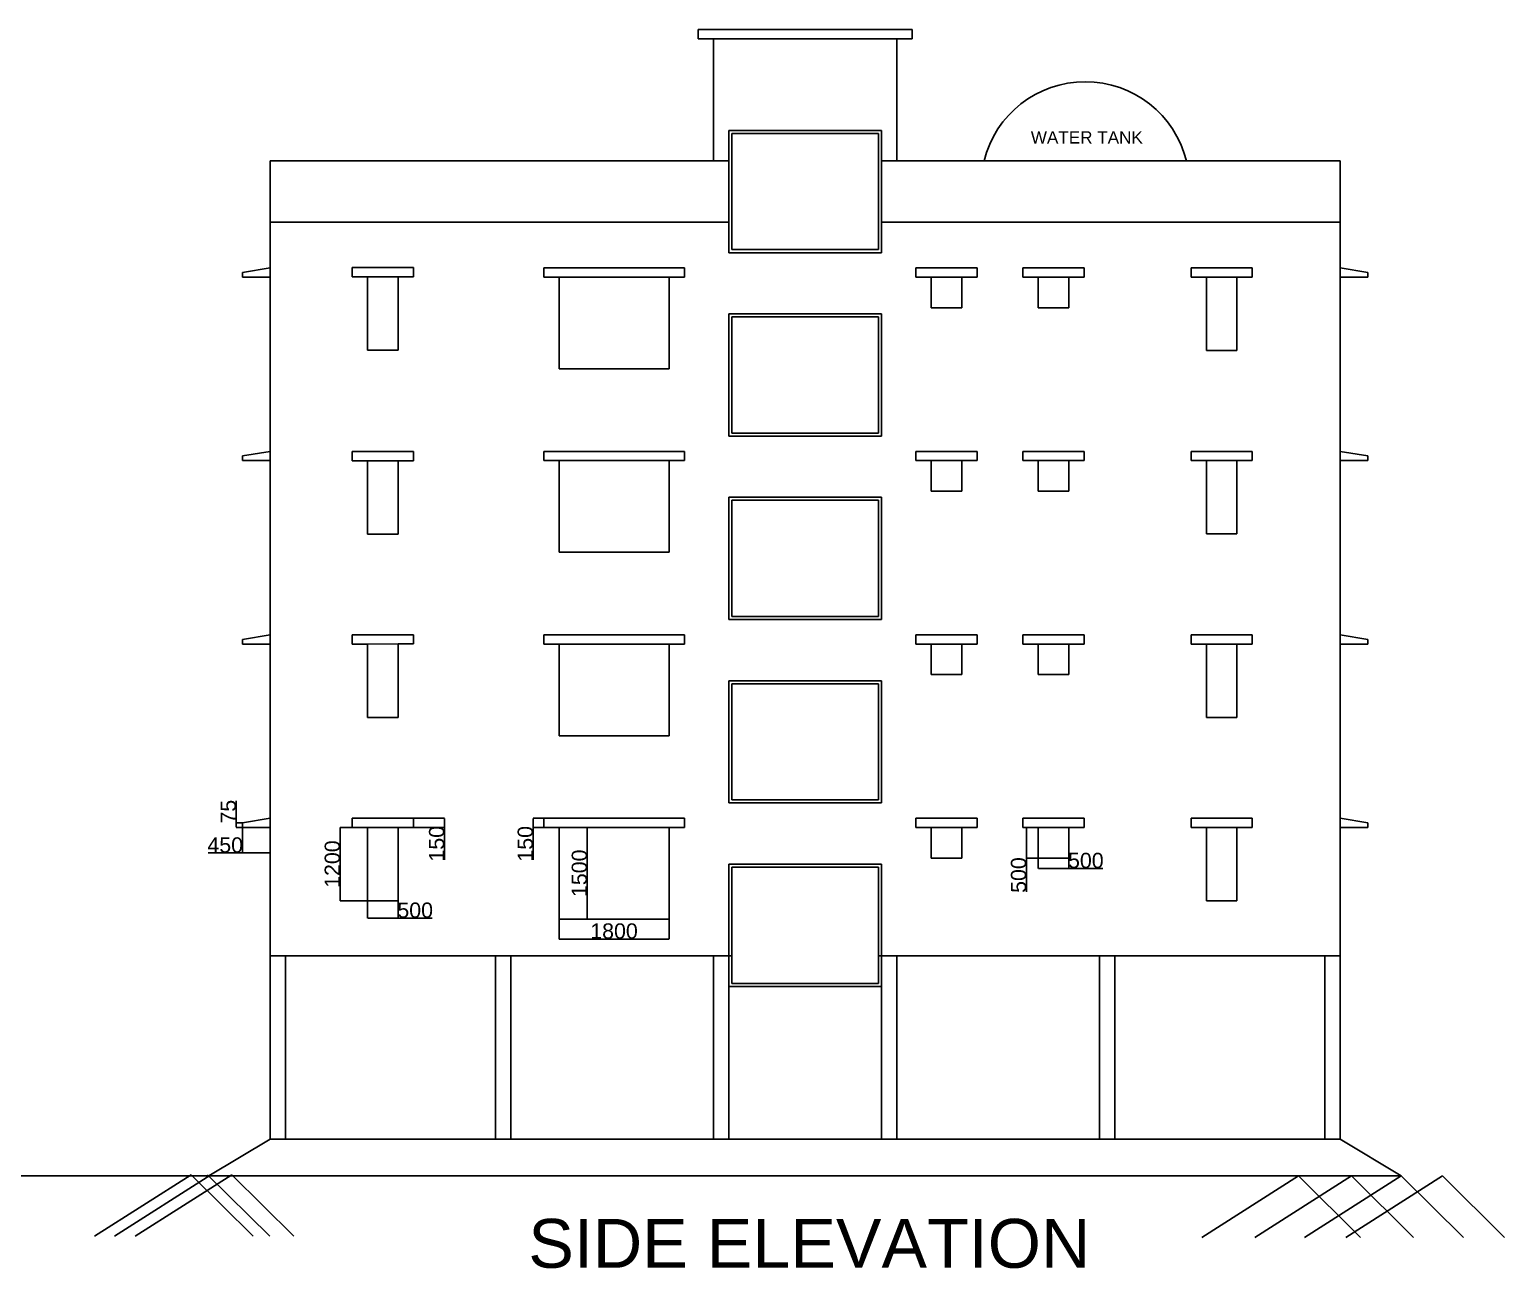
# Model space of a CAD drawing. Header units: millimetres. Extents: x -5652 to 45545, y 1061 to 42969.
# Drawn here: x 21422 to 45545, y 22706 to 42969 of the extents above; entities that cross this region are included whole.
import ezdxf

# ---------------------------------------------------------------- set-up
doc = ezdxf.new("R2010")
doc.units = ezdxf.units.MM
doc.header["$PDMODE"] = 33
for name, color, linetype in [('chajja', 201, 'Continuous'), ('DIMENSION', 150, 'Continuous'), ('ROOM', 7, 'Continuous'), ('WALL', 7, 'Continuous'), ('WINDOW', 92, 'Continuous')]:
    doc.layers.add(name, color=color, linetype=linetype)
doc.styles.get("Standard").update_dxf_attribs({"font": 'arial.ttf'})
doc.dimstyles.new('ISO-25', dxfattribs={"dimtxt": 250, "dimasz": 2.5, "dimexe": 1.25, "dimexo": 0.625, "dimtad": 1, "dimtxsty": 'Standard', "dimcen": 2.5, "dimadec": 0, "dimazin": 0, "dimtfac": 1, "dimtmove": 0, "dimatfit": 3, "dimfxl": 1, "dimarcsym": 0})

# ---------------------------------------------------------------- blocks, each defined once
blk = doc.blocks.new('*D27')
at = {"layer": 'Defpoints', "color": 0, "transparency": 16777216}
for p in [(30082, 29919), (30082, 28419), (30544, 28419)]:
    blk.add_point(p, dxfattribs=at)
at = {"layer": 'DIMENSION', "color": 0, "lineweight": -2, "transparency": 16777216}
for p, q in [((30083, 29919), (30545, 29919)), ((30544, 29916), (30544, 28421)), ((30083, 28419), (30545, 28419))]:
    blk.add_line(p, q, dxfattribs=at)
at = {"layer": 'DIMENSION', "color": 0, "transparency": 16777216}
for points in [[(30543, 29916), (30544, 29916), (30544, 29919)], [(30543, 28421), (30544, 28421), (30544, 28419)]]:
    blk.add_solid(points, dxfattribs=at)
at = {"layer": 'DIMENSION', "color": 0, "transparency": 16777216, "insert": (30416, 29169), "char_height": 250, "attachment_point": 5, "rotation": 90}
blk.add_mtext('1500', dxfattribs=at)
blk = doc.blocks.new('*D28')
at = {"layer": 'Defpoints', "color": 0, "transparency": 16777216}
for p in [(30082, 28419), (31882, 28419), (31882, 28094)]:
    blk.add_point(p, dxfattribs=at)
at = {"layer": 'DIMENSION', "color": 0, "lineweight": -2, "transparency": 16777216}
for p, q in [((30082, 28418), (30082, 28093)), ((31882, 28418), (31882, 28093)), ((30085, 28094), (31880, 28094))]:
    blk.add_line(p, q, dxfattribs=at)
at = {"layer": 'DIMENSION', "color": 0, "transparency": 16777216}
for points in [[(30085, 28095), (30085, 28094), (30082, 28094)], [(31880, 28095), (31880, 28094), (31882, 28094)]]:
    blk.add_solid(points, dxfattribs=at)
at = {"layer": 'DIMENSION', "color": 0, "transparency": 16777216, "insert": (30982, 28223), "char_height": 250, "attachment_point": 5}
blk.add_mtext('1800', dxfattribs=at)
blk = doc.blocks.new('*D29')
at = {"layer": 'Defpoints', "color": 0, "transparency": 16777216}
for p in [(26951, 29919), (26504, 28719), (26952, 28719)]:
    blk.add_point(p, dxfattribs=at)
at = {"layer": 'DIMENSION', "color": 0, "lineweight": -2, "transparency": 16777216}
for p, q in [((26950, 29919), (26503, 29919)), ((26504, 29916), (26504, 28721)), ((26951, 28719), (26503, 28719))]:
    blk.add_line(p, q, dxfattribs=at)
at = {"layer": 'DIMENSION', "color": 0, "transparency": 16777216}
for points in [[(26504, 29916), (26505, 29916), (26504, 29919)], [(26504, 28721), (26505, 28721), (26504, 28719)]]:
    blk.add_solid(points, dxfattribs=at)
at = {"layer": 'DIMENSION', "color": 0, "transparency": 16777216, "insert": (26376, 29319), "char_height": 250, "attachment_point": 5, "rotation": 90}
blk.add_mtext('1200', dxfattribs=at)
blk = doc.blocks.new('*D30')
at = {"layer": 'Defpoints', "color": 0, "transparency": 16777216}
for p in [(26952, 28719), (27452, 28719), (27452, 28436)]:
    blk.add_point(p, dxfattribs=at)
at = {"layer": 'DIMENSION', "color": 0, "lineweight": -2, "transparency": 16777216}
for p, q in [((26952, 28718), (26952, 28435)), ((27452, 28718), (27452, 28435)), ((26954, 28436), (27449, 28436)), ((27452, 28436), (28007, 28436))]:
    blk.add_line(p, q, dxfattribs=at)
at = {"layer": 'DIMENSION', "color": 0, "transparency": 16777216}
for points in [[(26954, 28436), (26954, 28436), (26952, 28436)], [(27449, 28436), (27449, 28436), (27452, 28436)]]:
    blk.add_solid(points, dxfattribs=at)
at = {"layer": 'DIMENSION', "color": 0, "transparency": 16777216, "insert": (27730, 28564), "char_height": 250, "attachment_point": 5}
blk.add_mtext('500', dxfattribs=at)
blk = doc.blocks.new('*D31')
at = {"layer": 'Defpoints', "color": 0, "transparency": 16777216}
for p in [(27701, 30069), (27701, 29919), (28210, 29919)]:
    blk.add_point(p, dxfattribs=at)
at = {"layer": 'DIMENSION', "color": 0, "lineweight": -2, "transparency": 16777216}
for p, q in [((27701, 30069), (28211, 30069)), ((27702, 29919), (28211, 29919)), ((28210, 30067), (28210, 29922)), ((28210, 29919), (28210, 29387))]:
    blk.add_line(p, q, dxfattribs=at)
at = {"layer": 'DIMENSION', "color": 0, "transparency": 16777216}
for points in [[(28209, 30067), (28210, 30067), (28210, 30069)], [(28209, 29922), (28210, 29922), (28210, 29919)]]:
    blk.add_solid(points, dxfattribs=at)
at = {"layer": 'DIMENSION', "color": 0, "transparency": 16777216, "insert": (28082, 29652), "char_height": 250, "attachment_point": 5, "rotation": 90}
blk.add_mtext('150', dxfattribs=at)
blk = doc.blocks.new('*D32')
at = {"layer": 'Defpoints', "color": 0, "transparency": 16777216}
for p in [(37920, 29919), (37727, 29419), (37920, 29419)]:
    blk.add_point(p, dxfattribs=at)
at = {"layer": 'DIMENSION', "color": 0, "lineweight": -2, "transparency": 16777216}
for p, q in [((37919, 29919), (37726, 29919)), ((37727, 29916), (37727, 29421)), ((37919, 29419), (37726, 29419)), ((37727, 29419), (37727, 28863))]:
    blk.add_line(p, q, dxfattribs=at)
at = {"layer": 'DIMENSION', "color": 0, "transparency": 16777216}
for points in [[(37727, 29916), (37728, 29916), (37727, 29919)], [(37727, 29421), (37728, 29421), (37727, 29419)]]:
    blk.add_solid(points, dxfattribs=at)
at = {"layer": 'DIMENSION', "color": 0, "transparency": 16777216, "insert": (37599, 29140), "char_height": 250, "attachment_point": 5, "rotation": 90}
blk.add_mtext('500', dxfattribs=at)
blk = doc.blocks.new('*D33')
at = {"layer": 'Defpoints', "color": 0, "transparency": 16777216}
for p in [(37920, 29419), (38420, 29419), (38420, 29249)]:
    blk.add_point(p, dxfattribs=at)
at = {"layer": 'DIMENSION', "color": 0, "lineweight": -2, "transparency": 16777216}
for p, q in [((37920, 29418), (37920, 29248)), ((37922, 29249), (38417, 29249)), ((38420, 29418), (38420, 29248)), ((38420, 29249), (38975, 29249))]:
    blk.add_line(p, q, dxfattribs=at)
at = {"layer": 'DIMENSION', "color": 0, "transparency": 16777216}
for points in [[(37922, 29250), (37922, 29249), (37920, 29249)], [(38417, 29250), (38417, 29249), (38420, 29249)]]:
    blk.add_solid(points, dxfattribs=at)
at = {"layer": 'DIMENSION', "color": 0, "transparency": 16777216, "insert": (38698, 29377), "char_height": 250, "attachment_point": 5}
blk.add_mtext('500', dxfattribs=at)
blk = doc.blocks.new('*D34')
at = {"layer": 'Defpoints', "color": 0, "transparency": 16777216}
for p in [(29660, 29919), (29832, 30069), (29832, 29919)]:
    blk.add_point(p, dxfattribs=at)
at = {"layer": 'DIMENSION', "color": 0, "lineweight": -2, "transparency": 16777216}
for p, q in [((29831, 30069), (29659, 30069)), ((29831, 29919), (29659, 29919)), ((29660, 30066), (29660, 29921)), ((29660, 29919), (29660, 29387))]:
    blk.add_line(p, q, dxfattribs=at)
at = {"layer": 'DIMENSION', "color": 0, "transparency": 16777216}
for points in [[(29659, 30066), (29660, 30066), (29660, 30069)], [(29659, 29921), (29660, 29921), (29660, 29919)]]:
    blk.add_solid(points, dxfattribs=at)
at = {"layer": 'DIMENSION', "color": 0, "transparency": 16777216, "insert": (29532, 29651), "char_height": 250, "attachment_point": 5, "rotation": 90}
blk.add_mtext('150', dxfattribs=at)
blk = doc.blocks.new('*D37')
at = {"layer": 'Defpoints', "color": 0, "transparency": 16777216}
for p in [(24802, 29994), (24907, 29994), (24907, 29919)]:
    blk.add_point(p, dxfattribs=at)
at = {"layer": 'DIMENSION', "color": 0, "lineweight": -2, "transparency": 16777216}
for p, q in [((24802, 29994), (24802, 30355)), ((24906, 29994), (24801, 29994)), ((24906, 29919), (24801, 29919)), ((24802, 29921), (24802, 29991))]:
    blk.add_line(p, q, dxfattribs=at)
at = {"layer": 'DIMENSION', "color": 0, "transparency": 16777216}
for points in [[(24802, 29991), (24803, 29991), (24802, 29994)], [(24802, 29921), (24803, 29921), (24802, 29919)]]:
    blk.add_solid(points, dxfattribs=at)
at = {"layer": 'DIMENSION', "color": 0, "transparency": 16777216, "insert": (24675, 30176), "char_height": 250, "attachment_point": 5, "rotation": 90}
blk.add_mtext('75', dxfattribs=at)
blk = doc.blocks.new('*D38')
at = {"layer": 'Defpoints', "color": 0, "transparency": 16777216}
for p in [(24907, 29919), (25357, 29919), (24907, 29502)]:
    blk.add_point(p, dxfattribs=at)
at = {"layer": 'DIMENSION', "color": 0, "lineweight": -2, "transparency": 16777216}
for p, q in [((24907, 29918), (24907, 29501)), ((25357, 29918), (25357, 29501)), ((24907, 29502), (24342, 29502)), ((25355, 29502), (24910, 29502))]:
    blk.add_line(p, q, dxfattribs=at)
at = {"layer": 'DIMENSION', "color": 0, "transparency": 16777216}
for points in [[(24910, 29502), (24910, 29502), (24907, 29502)], [(25355, 29502), (25355, 29502), (25357, 29502)]]:
    blk.add_solid(points, dxfattribs=at)
at = {"layer": 'DIMENSION', "color": 0, "transparency": 16777216, "insert": (24623, 29630), "char_height": 250, "attachment_point": 5}
blk.add_mtext('450', dxfattribs=at)

msp = doc.modelspace()

# ---------------------------------------------------------------- linework, layer by layer
for p, q in [((22483.45, 23235.368), (24063.912, 24239.54)), ((22809.717, 23235.368), (24390.179, 24239.54)), ((23151.11, 23235.368), (24731.572, 24239.54)), ((24063.912, 24239.54), (25079.171, 23235.368)), ((24335.83, 24239.54), (25351.089, 23235.368)), ((24731.572, 24239.54), (25746.831, 23235.368)), ((40595.292, 23214.343), (42175.753, 24218.515)), ((41459.978, 23214.343), (43040.439, 24218.515)), ((42175.753, 24218.515), (43191.012, 23214.343)), ((42276.626, 23214.343), (43857.087, 24218.515)), ((42949.159, 23214.343), (44529.621, 24218.515)), ((43040.439, 24218.515), (44055.698, 23214.343)), ((43857.087, 24218.515), (44872.346, 23214.343)), ((44529.621, 24218.515), (45544.88, 23214.343))]:
    msp.add_line(p, q)
at = {"layer": 'chajja'}
for p, q in [((25357.087, 39068.515), (24907.087, 38993.515)), ((24907.087, 38918.515), (24907.087, 38993.515)), ((25357.087, 38918.515), (24907.087, 38918.515)), ((26700.837, 39074.204), (27450.837, 39074.58)), ((26700.912, 38924.204), (26700.837, 39074.204)), ((26950.912, 38924.329), (26700.912, 38924.204)), ((27450.837, 39074.58), (27700.837, 39074.705)), ((27700.912, 38924.705), (27450.912, 38924.58)), ((27700.837, 39074.705), (27700.912, 38924.705)), ((30082.087, 39068.515), (29832.087, 39068.515)), ((29832.087, 39068.515), (29832.087, 38918.515)), ((29832.087, 38918.515), (30082.087, 38918.515)), ((32132.087, 39068.515), (30082.087, 39068.515)), ((31882.087, 38918.515), (32132.087, 38918.515)), ((32132.087, 38918.515), (32132.087, 39068.515)), ((36169.587, 39068.515), (35919.587, 39068.515)), ((35919.587, 39068.515), (35919.587, 38918.515)), ((35919.587, 38918.515), (36169.587, 38918.515)), ((36919.587, 39068.515), (36169.587, 39068.515)), ((36669.587, 38918.515), (36919.587, 38918.515)), ((36919.587, 38918.515), (36919.587, 39068.515)), ((37919.587, 39068.515), (37669.587, 39068.515)), ((37669.587, 39068.515), (37669.587, 38918.515)), ((37669.587, 38918.515), (37919.587, 38918.515)), ((38669.587, 39068.515), (37919.587, 39068.515)), ((38419.587, 38918.515), (38669.587, 38918.515)), ((38669.587, 38918.515), (38669.587, 39068.515)), ((40669.587, 39068.515), (40419.587, 39068.515)), ((40419.587, 39068.515), (40419.587, 38918.515)), ((40419.587, 38918.515), (40669.587, 38918.515)), ((41419.587, 39068.515), (40669.587, 39068.515)), ((41169.587, 38918.515), (41419.587, 38918.515)), ((41419.587, 38918.515), (41419.587, 39068.515)), ((42857.087, 39068.515), (43307.087, 38993.515)), ((42857.087, 38918.515), (43307.087, 38918.515)), ((43307.087, 38918.515), (43307.087, 38993.515)), ((25357.087, 36068.515), (24907.087, 35993.515)), ((24907.087, 35918.515), (24907.087, 35993.515)), ((26700.837, 36064.807), (27450.837, 36065.183)), ((26700.912, 35914.807), (26700.837, 36064.807)), ((27450.837, 36065.183), (27700.837, 36065.308)), ((27700.837, 36065.308), (27700.912, 35915.308)), ((30082.087, 36068.515), (29832.087, 36068.515)), ((29832.087, 36068.515), (29832.087, 35918.515)), ((32132.087, 36068.515), (30082.087, 36068.515)), ((32132.087, 35918.515), (32132.087, 36068.515)), ((36169.587, 36068.515), (35919.587, 36068.515)), ((35919.587, 36068.515), (35919.587, 35918.515)), ((36919.587, 36068.515), (36169.587, 36068.515)), ((36919.587, 35918.515), (36919.587, 36068.515)), ((37919.587, 36068.515), (37669.587, 36068.515)), ((37669.587, 36068.515), (37669.587, 35918.515)), ((38669.587, 36068.515), (37919.587, 36068.515)), ((38669.587, 35918.515), (38669.587, 36068.515)), ((40669.587, 36068.515), (40419.587, 36068.515)), ((40419.587, 36068.515), (40419.587, 35918.515)), ((41419.587, 36068.515), (40669.587, 36068.515)), ((41419.587, 35918.515), (41419.587, 36068.515)), ((42857.087, 36068.515), (43307.087, 35993.515)), ((43307.087, 35918.515), (43307.087, 35993.515)), ((25357.087, 35918.515), (24907.087, 35918.515)), ((26950.912, 35914.932), (26700.912, 35914.807)), ((27700.912, 35915.308), (27450.912, 35915.183)), ((29832.087, 35918.515), (30082.087, 35918.515)), ((31882.087, 35918.515), (32132.087, 35918.515)), ((35919.587, 35918.515), (36169.587, 35918.515)), ((36669.587, 35918.515), (36919.587, 35918.515)), ((37669.587, 35918.515), (37919.587, 35918.515)), ((38419.587, 35918.515), (38669.587, 35918.515)), ((40419.587, 35918.515), (40669.587, 35918.515)), ((41169.587, 35918.515), (41419.587, 35918.515)), ((42857.087, 35918.515), (43307.087, 35918.515)), ((25357.087, 33068.515), (24907.087, 32993.515)), ((26700.837, 33068.515), (27450.837, 33068.891)), ((26700.912, 32918.515), (26700.837, 33068.515)), ((27450.837, 33068.891), (27700.837, 33069.016)), ((27700.837, 33069.016), (27700.912, 32919.016)), ((30082.087, 33068.515), (29832.087, 33068.515)), ((29832.087, 33068.515), (29832.087, 32918.515)), ((32132.087, 33068.515), (30082.087, 33068.515)), ((32132.087, 32918.515), (32132.087, 33068.515)), ((36169.587, 33068.515), (35919.587, 33068.515)), ((35919.587, 33068.515), (35919.587, 32918.515)), ((36919.587, 33068.515), (36169.587, 33068.515)), ((36919.587, 32918.515), (36919.587, 33068.515)), ((37919.587, 33068.515), (37669.587, 33068.515)), ((37669.587, 33068.515), (37669.587, 32918.515)), ((38669.587, 33068.515), (37919.587, 33068.515)), ((38669.587, 32918.515), (38669.587, 33068.515)), ((40669.587, 33068.515), (40419.587, 33068.515)), ((40419.587, 33068.515), (40419.587, 32918.515)), ((41419.587, 33068.515), (40669.587, 33068.515)), ((41419.587, 32918.515), (41419.587, 33068.515)), ((42857.087, 33068.515), (43307.087, 32993.515)), ((24907.087, 32918.515), (24907.087, 32993.515)), ((25357.087, 32918.515), (24907.087, 32918.515)), ((26950.912, 32918.641), (26700.912, 32918.515)), ((27700.912, 32919.016), (27450.912, 32918.891)), ((29832.087, 32918.515), (30082.087, 32918.515)), ((31882.087, 32918.515), (32132.087, 32918.515)), ((35919.587, 32918.515), (36169.587, 32918.515)), ((36669.587, 32918.515), (36919.587, 32918.515)), ((37669.587, 32918.515), (37919.587, 32918.515)), ((38419.587, 32918.515), (38669.587, 32918.515)), ((40419.587, 32918.515), (40669.587, 32918.515)), ((41169.587, 32918.515), (41419.587, 32918.515)), ((42857.087, 32918.515), (43307.087, 32918.515)), ((43307.087, 32918.515), (43307.087, 32993.515)), ((25357.087, 30068.515), (24907.087, 29993.515)), ((24907.087, 29918.515), (24907.087, 29993.515)), ((25357.087, 29918.515), (24907.087, 29918.515)), ((26700.837, 30068.515), (27450.837, 30068.891)), ((26700.912, 29918.515), (26700.837, 30068.515)), ((26950.912, 29918.641), (26700.912, 29918.515)), ((27450.837, 30068.891), (27700.837, 30069.016)), ((27700.912, 29919.016), (27450.912, 29918.891)), ((27700.837, 30069.016), (27700.912, 29919.016)), ((30082.087, 30068.515), (29832.087, 30068.515)), ((29832.087, 30068.515), (29832.087, 29918.515)), ((29832.087, 29918.515), (30082.087, 29918.515)), ((32132.087, 30068.515), (30082.087, 30068.515)), ((31882.087, 29918.515), (32132.087, 29918.515)), ((32132.087, 29918.515), (32132.087, 30068.515)), ((36169.587, 30068.515), (35919.587, 30068.515)), ((35919.587, 30068.515), (35919.587, 29918.515)), ((35919.587, 29918.515), (36169.587, 29918.515)), ((36919.587, 30068.515), (36169.587, 30068.515)), ((36669.587, 29918.515), (36919.587, 29918.515)), ((36919.587, 29918.515), (36919.587, 30068.515)), ((37919.587, 30068.515), (37669.587, 30068.515)), ((37669.587, 30068.515), (37669.587, 29918.515)), ((37669.587, 29918.515), (37919.587, 29918.515)), ((38669.587, 30068.515), (37919.587, 30068.515)), ((38419.587, 29918.515), (38669.587, 29918.515)), ((38669.587, 29918.515), (38669.587, 30068.515)), ((40669.587, 30068.515), (40419.587, 30068.515)), ((40419.587, 30068.515), (40419.587, 29918.515)), ((40419.587, 29918.515), (40669.587, 29918.515)), ((41419.587, 30068.515), (40669.587, 30068.515)), ((41169.587, 29918.515), (41419.587, 29918.515)), ((41419.587, 29918.515), (41419.587, 30068.515)), ((42857.087, 30068.515), (43307.087, 29993.515)), ((42857.087, 29918.515), (43307.087, 29918.515)), ((43307.087, 29918.515), (43307.087, 29993.515))]:
    msp.add_line(p, q, dxfattribs=at)
at = {"layer": 'WALL'}
for p, q in [((32357.087, 42968.515), (35857.087, 42968.515)), ((32357.087, 42968.515), (32357.087, 42818.515)), ((35857.087, 42818.515), (35857.087, 42968.515)), ((32357.087, 42818.515), (32607.087, 42818.515)), ((32607.087, 41418.515), (32607.087, 42818.515)), ((32607.087, 42818.515), (35607.087, 42818.515)), ((32607.087, 42818.515), (32607.087, 40818.515)), ((32607.087, 42818.515), (35857.087, 42818.515)), ((35607.087, 42818.515), (35607.087, 40818.515)), ((25357.087, 24818.515), (25357.087, 40818.515)), ((25357.087, 40818.515), (32857.087, 40818.515)), ((35357.087, 40818.515), (42857.087, 40818.515)), ((42857.087, 40818.515), (42857.087, 24818.515)), ((25357.087, 39818.515), (32857.087, 39818.515)), ((35357.087, 39818.515), (42857.087, 39818.515)), ((25357.087, 27818.515), (32907.087, 27818.515)), ((25607.087, 27818.515), (25607.087, 24818.515)), ((29044.587, 27818.515), (29044.587, 24818.515)), ((29294.587, 27818.515), (29294.587, 24818.515)), ((32607.087, 27818.515), (32607.087, 24818.515)), ((32857.087, 24818.515), (32857.087, 27818.515)), ((35307.087, 27818.515), (42857.087, 27818.515)), ((35357.087, 24818.515), (35357.087, 27818.515)), ((35607.087, 24818.515), (35607.087, 27818.515)), ((38919.587, 24818.515), (38919.587, 27818.515)), ((39169.587, 24818.515), (39169.587, 27818.515)), ((42607.087, 27818.515), (42607.087, 24818.515)), ((24357.087, 24218.515), (25357.087, 24818.515)), ((25357.087, 24818.515), (42857.087, 24818.515)), ((43857.087, 24218.515), (42857.087, 24818.515)), ((19219.598, 24218.515), (42317.155, 24218.515)), ((42857.087, 24218.515), (25357.087, 24218.515)), ((42857.087, 24218.515), (43857.087, 24218.515))]:
    msp.add_line(p, q, dxfattribs=at)
msp.add_arc((38688.426, 40410.202), 1704.996, 13.8558849, 166.1441151, dxfattribs=at)
at = {"layer": 'WINDOW'}
for p, q in [((32857.087, 41318.515), (32857.087, 39318.515)), ((35357.087, 41318.515), (32857.087, 41318.515)), ((32907.087, 41268.515), (32907.087, 39368.515)), ((35307.087, 41268.515), (32907.087, 41268.515)), ((35307.087, 39368.515), (35307.087, 41268.515)), ((35357.087, 39318.515), (35357.087, 41318.515)), ((32907.087, 39368.515), (35307.087, 39368.515)), ((32857.087, 39318.515), (35357.087, 39318.515)), ((27450.912, 38924.58), (26950.912, 38924.329)), ((26951.513, 37724.329), (26950.912, 38924.329)), ((27450.912, 38924.58), (27451.513, 37724.58)), ((30082.087, 38918.515), (30082.087, 37418.515)), ((30082.087, 38918.515), (31882.087, 38918.515)), ((31882.087, 37418.515), (31882.087, 38918.515)), ((36169.587, 38918.515), (36169.587, 38418.515)), ((36169.587, 38918.515), (36669.587, 38918.515)), ((36669.587, 38418.515), (36669.587, 38918.515)), ((37919.587, 38918.515), (37919.587, 38418.515)), ((37919.587, 38918.515), (38419.587, 38918.515)), ((38419.587, 38418.515), (38419.587, 38918.515)), ((40669.587, 38918.515), (41169.587, 38918.515)), ((40669.587, 38918.515), (40669.587, 37718.515)), ((41169.587, 37718.515), (41169.587, 38918.515)), ((36169.587, 38418.515), (36669.587, 38418.515)), ((37919.587, 38418.515), (38419.587, 38418.515)), ((32857.087, 38318.515), (32857.087, 36318.515)), ((35357.087, 38318.515), (32857.087, 38318.515)), ((32907.087, 38268.515), (32907.087, 36368.515)), ((35307.087, 38268.515), (32907.087, 38268.515)), ((35307.087, 36368.515), (35307.087, 38268.515)), ((35357.087, 36318.515), (35357.087, 38318.515)), ((27451.513, 37724.58), (26951.513, 37724.329)), ((40669.587, 37718.515), (41169.587, 37718.515)), ((30082.087, 37418.515), (31882.087, 37418.515)), ((32857.087, 36318.515), (35357.087, 36318.515)), ((32907.087, 36368.515), (35307.087, 36368.515)), ((27450.912, 35915.183), (26950.912, 35914.932)), ((26951.513, 34714.932), (26950.912, 35914.932)), ((27450.912, 35915.183), (27451.513, 34715.183)), ((30082.087, 35918.515), (30082.087, 34418.515)), ((30082.087, 35918.515), (31882.087, 35918.515)), ((31882.087, 34418.515), (31882.087, 35918.515)), ((36169.587, 35918.515), (36169.587, 35418.515)), ((36169.587, 35918.515), (36669.587, 35918.515)), ((36669.587, 35418.515), (36669.587, 35918.515)), ((37919.587, 35918.515), (37919.587, 35418.515)), ((37919.587, 35918.515), (38419.587, 35918.515)), ((38419.587, 35418.515), (38419.587, 35918.515)), ((40669.587, 35918.515), (41169.587, 35918.515)), ((40669.587, 35918.515), (40669.587, 34718.515)), ((41169.587, 34718.515), (41169.587, 35918.515)), ((32857.087, 35318.515), (32857.087, 33318.515)), ((35357.087, 35318.515), (32857.087, 35318.515)), ((32907.087, 35268.515), (32907.087, 33368.515)), ((35307.087, 35268.515), (32907.087, 35268.515)), ((35307.087, 33368.515), (35307.087, 35268.515)), ((35357.087, 33318.515), (35357.087, 35318.515)), ((36169.587, 35418.515), (36669.587, 35418.515)), ((37919.587, 35418.515), (38419.587, 35418.515)), ((27451.513, 34715.183), (26951.513, 34714.932)), ((40669.587, 34718.515), (41169.587, 34718.515)), ((30082.087, 34418.515), (31882.087, 34418.515)), ((32857.087, 33318.515), (35357.087, 33318.515)), ((32907.087, 33368.515), (35307.087, 33368.515)), ((27450.912, 32918.891), (26950.912, 32918.641)), ((26951.513, 31718.641), (26950.912, 32918.641)), ((27450.912, 32918.891), (27451.513, 31718.891)), ((30082.087, 32918.515), (30082.087, 31418.515)), ((30082.087, 32918.515), (31882.087, 32918.515)), ((31882.087, 31418.515), (31882.087, 32918.515)), ((36169.587, 32918.515), (36169.587, 32418.515)), ((36169.587, 32918.515), (36669.587, 32918.515)), ((36669.587, 32418.515), (36669.587, 32918.515)), ((37919.587, 32918.515), (37919.587, 32418.515)), ((37919.587, 32918.515), (38419.587, 32918.515)), ((38419.587, 32418.515), (38419.587, 32918.515)), ((40669.587, 32918.515), (41169.587, 32918.515)), ((40669.587, 32918.515), (40669.587, 31718.515)), ((41169.587, 31718.515), (41169.587, 32918.515)), ((36169.587, 32418.515), (36669.587, 32418.515)), ((37919.587, 32418.515), (38419.587, 32418.515)), ((32857.087, 32318.515), (32857.087, 30318.515)), ((35357.087, 32318.515), (32857.087, 32318.515)), ((35307.087, 32268.515), (32907.087, 32268.515)), ((32907.087, 32268.515), (32907.087, 30368.515)), ((35307.087, 30368.515), (35307.087, 32268.515)), ((35357.087, 30318.515), (35357.087, 32318.515)), ((27451.513, 31718.891), (26951.513, 31718.641)), ((40669.587, 31718.515), (41169.587, 31718.515)), ((30082.087, 31418.515), (31882.087, 31418.515)), ((32857.087, 30318.515), (35357.087, 30318.515)), ((32907.087, 30368.515), (35307.087, 30368.515)), ((27450.912, 29918.891), (26950.912, 29918.641)), ((26951.513, 28718.641), (26950.912, 29918.641)), ((27450.912, 29918.891), (27451.513, 28718.891)), ((30082.087, 29918.515), (30082.087, 28418.515)), ((30082.087, 29918.515), (31882.087, 29918.515)), ((31882.087, 28418.515), (31882.087, 29918.515)), ((36169.587, 29918.515), (36169.587, 29418.515)), ((36169.587, 29918.515), (36669.587, 29918.515)), ((36669.587, 29418.515), (36669.587, 29918.515)), ((37919.587, 29918.515), (37919.587, 29418.515)), ((37919.587, 29918.515), (38419.587, 29918.515)), ((38419.587, 29418.515), (38419.587, 29918.515)), ((40669.587, 29918.515), (41169.587, 29918.515)), ((40669.587, 29918.515), (40669.587, 28718.515)), ((41169.587, 28718.515), (41169.587, 29918.515)), ((32857.087, 29318.515), (32857.087, 27318.515)), ((35357.087, 29318.515), (32857.087, 29318.515)), ((32907.087, 29268.515), (32907.087, 27368.515)), ((35307.087, 29268.515), (32907.087, 29268.515)), ((35307.087, 27368.515), (35307.087, 29268.515)), ((35357.087, 27318.515), (35357.087, 29318.515)), ((36169.587, 29418.515), (36669.587, 29418.515)), ((37919.587, 29418.515), (38419.587, 29418.515)), ((27451.513, 28718.891), (26951.513, 28718.641)), ((40669.587, 28718.515), (41169.587, 28718.515)), ((30082.087, 28418.515), (31882.087, 28418.515)), ((32857.087, 27318.515), (35357.087, 27318.515)), ((32907.087, 27368.515), (35307.087, 27368.515))]:
    msp.add_line(p, q, dxfattribs=at)

# ---------------------------------------------------------------- texts
at = {"layer": 'ROOM'}
for s, height, p in [('WATER TANK', 200, (37798.417, 41104.095)), ('SIDE ELEVATION', 800, (29579.812, 22716.961))]:
    msp.add_text(s, height=height, dxfattribs=at).set_placement(p)

# ---------------------------------------------------------------- dimensions: what is measured, and where the dimension line sits
at = {"layer": 'DIMENSION'}
for base, p1, p2, picture, middle in [((24802.404, 29993.515), (24907.087, 29918.515), (24907.087, 29993.515), '*D37', (24674.647, 30175.614)), ((26504.189, 28718.641), (26950.912, 29918.641), (26951.513, 28718.641), '*D29', (26375.921, 29318.641)), ((28209.772, 29919.016), (27700.837, 30069.016), (27700.912, 29919.016), '*D31', (28081.504, 29651.908)), ((29659.77, 29918.515), (29832.087, 30068.515), (29832.087, 29918.515), '*D34', (29531.502, 29651.407)), ((30543.902, 28418.515), (30082.087, 29918.515), (30082.087, 28418.515), '*D27', (30415.634, 29168.515)), ((37727.375, 29418.515), (37919.587, 29918.515), (37919.587, 29418.515), '*D32', (37599.107, 29139.64))]:
    dim = msp.add_linear_dim(base=base, p1=p1, p2=p2, angle=90, dimstyle='ISO-25', dxfattribs=at)
    dim.commit()
    dim.dimension.update_dxf_attribs({"geometry": picture, "text_midpoint": middle})
for base, p1, p2, picture, middle in [((24907.087, 29501.975), (25357.087, 29918.515), (24907.087, 29918.515), '*D38', (24623.181, 29630.243)), ((38419.587, 29249.215), (37919.587, 29418.515), (38419.587, 29418.515), '*D33', (38698.463, 29377.483)), ((27451.513, 28436.063), (26951.513, 28718.641), (27451.513, 28718.891), '*D30', (27730.389, 28564.331)), ((31882.087, 28094.381), (30082.087, 28418.515), (31882.087, 28418.515), '*D28', (30982.087, 28222.649))]:
    dim = msp.add_linear_dim(base=base, p1=p1, p2=p2, dimstyle='ISO-25', dxfattribs=at)
    dim.commit()
    dim.dimension.update_dxf_attribs({"geometry": picture, "text_midpoint": middle})

doc.saveas('drawing.dxf')
